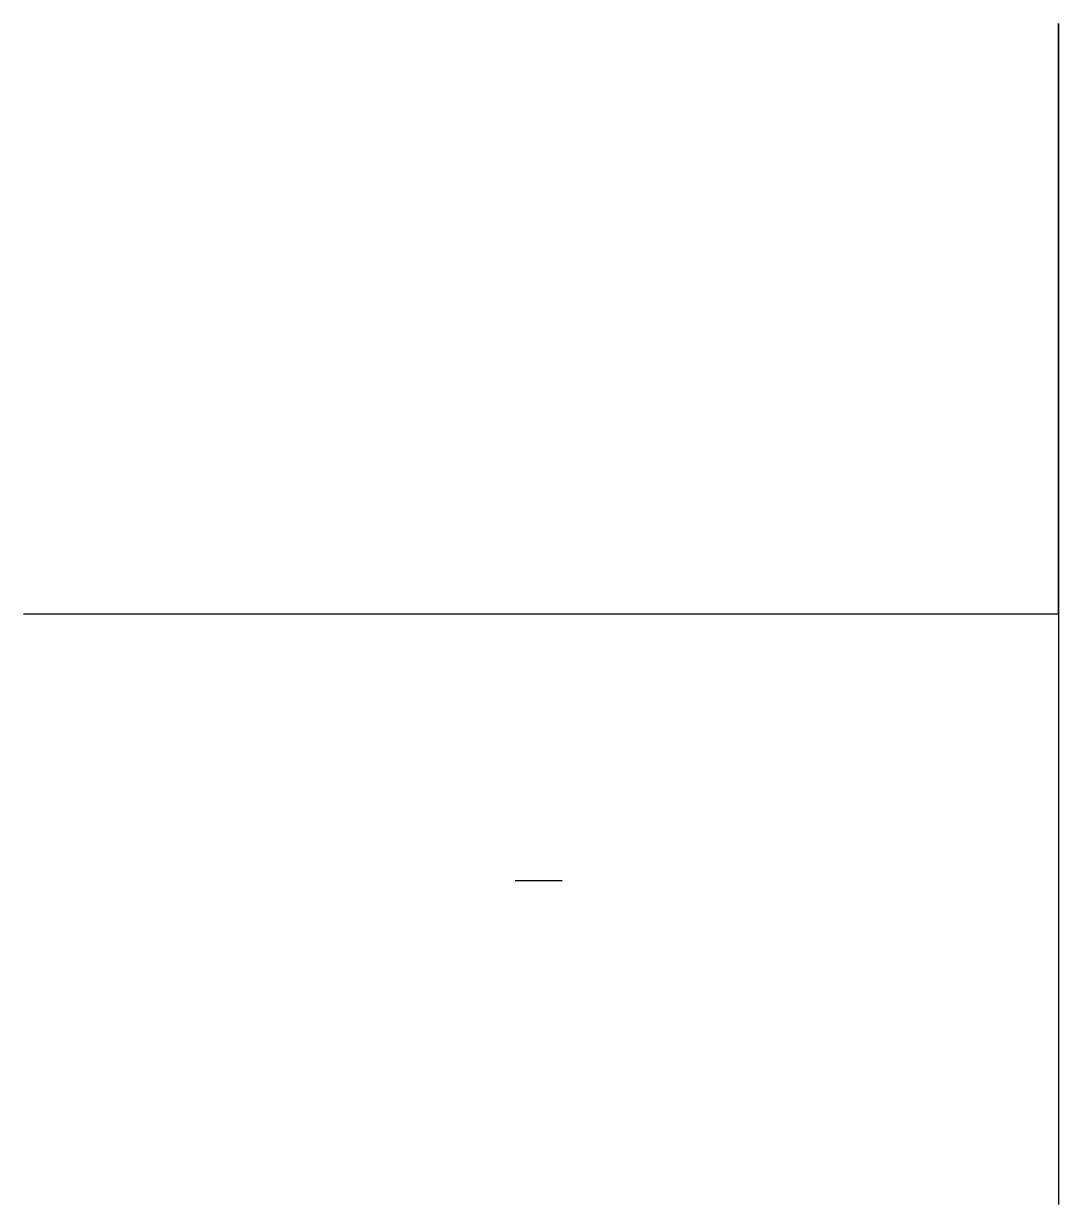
# Model space of a CAD drawing. Header units: millimetres. Extents: x -85 to 72, y -55 to 85.
# Drawn here: x -85.35 to -80.96, y 80.22 to 85.22 of the extents above; entities that cross this region are included whole.
import ezdxf

# ---------------------------------------------------------------- set-up
doc = ezdxf.new("R2010")
doc.units = ezdxf.units.MM
doc.header["$MEASUREMENT"] = 0

msp = doc.modelspace()

# ---------------------------------------------------------------- linework, layer by layer
for p, q in [((-80.96471, 82.71678, -2.5), (-80.96471, 85.21678, -2.5)), ((-80.96471, 85.21678, -2.5), (-80.96471, 80.21678, -2.5)), ((-80.96471, 82.71678, -2.5), (-83.26471, 82.71678, -2.5)), ((-80.96471, 82.71678), (-80.96471, 82.71678, -2.5)), ((-83.06471, 81.58749, -2.90584), (-83.26471, 81.58749, -2.90584))]:
    msp.add_line(p, q)
at = {"extrusion": (-1, 0, 0)}
for p, q in [((-83.26471, 82.71678, -2.5), (-85.34525, 82.71678, -2.5)), ((-83.26471, 82.71678, -0.5), (-83.26471, 82.71678, -2.5))]:
    msp.add_line(p, q, dxfattribs=at)

doc.saveas('drawing.dxf')
